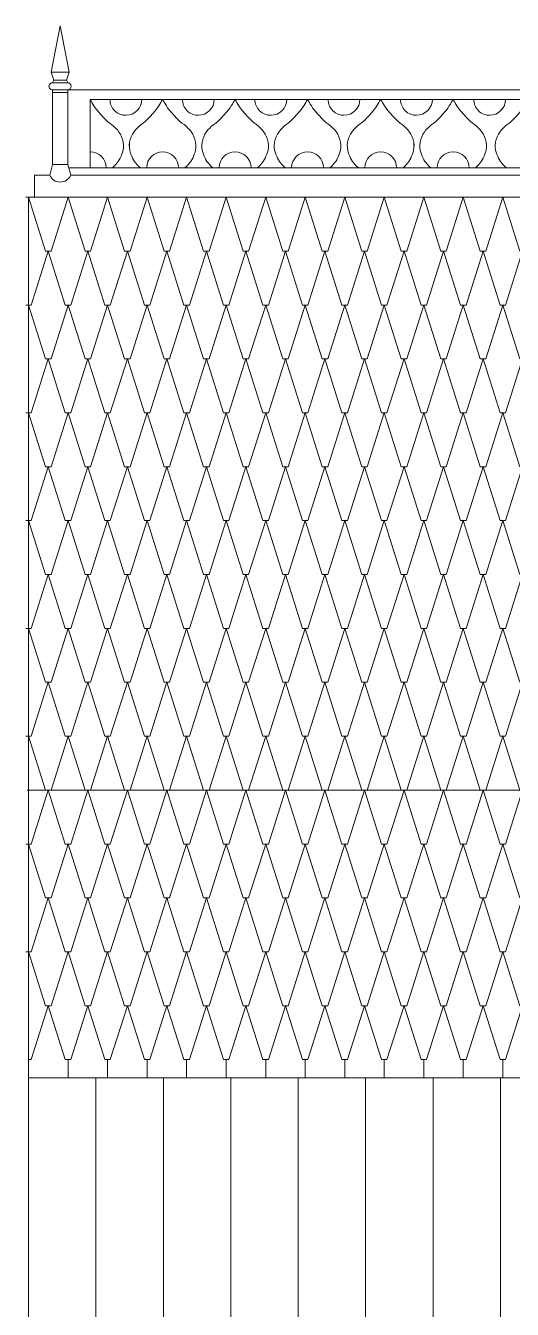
# Model space of a CAD drawing. Header units: millimetres. Extents: x 2399 to 111977, y 1313 to 59551.
# Drawn here: x 65051 to 66880, y 37069 to 41895 of the extents above; entities that cross this region are included whole.
import ezdxf

# ---------------------------------------------------------------- set-up
doc = ezdxf.new("R2010")
doc.units = ezdxf.units.MM
doc.linetypes.add('Штрихпунктирная', pattern=[670.277762, 352.777767, -176.388884, 0, -141.111112])
doc.layers.add('hatch1', color=7, linetype='Continuous', lineweight=20, true_color=0x6a6a6a)
doc.layers.add('main line', color=7, linetype='Continuous', lineweight=13)

msp = doc.modelspace()

# ---------------------------------------------------------------- linework, layer by layer
at = {"layer": 'hatch1', "color": 251, "linetype": 'Continuous', "lineweight": 20, "true_color": 0x6a6a6a}
for p, q in [((65062.1493, 41250.1817), (65126.0975, 41047.532)), ((65210.6369, 41250.1817), (65146.6888, 41047.532)), ((65210.6369, 41250.1817), (65274.5851, 41047.532)), ((65359.1245, 41250.1817), (65295.1764, 41047.532)), ((65359.1245, 41250.1817), (65423.0726, 41047.532)), ((65507.6121, 41250.1817), (65443.664, 41047.532)), ((65507.6121, 41250.1817), (65571.5602, 41047.532)), ((65656.0997, 41250.1817), (65592.1516, 41047.532)), ((65656.0997, 41250.1817), (65720.0478, 41047.532)), ((65804.5873, 41250.1817), (65740.6391, 41047.532)), ((65804.5873, 41250.1817), (65868.5354, 41047.532)), ((65953.0749, 41250.1817), (65889.1267, 41047.532)), ((65953.0749, 41250.1817), (66017.023, 41047.532)), ((66101.5624, 41250.1817), (66037.6143, 41047.532)), ((66101.5624, 41250.1817), (66165.5106, 41047.532)), ((66250.05, 41250.1817), (66186.1019, 41047.532)), ((66250.05, 41250.1817), (66313.9982, 41047.532)), ((66398.5376, 41250.1817), (66334.5895, 41047.532)), ((66398.5376, 41250.1817), (66462.4858, 41047.532)), ((66547.0252, 41250.1817), (66483.0771, 41047.532)), ((66547.0252, 41250.1817), (66610.9733, 41047.532)), ((66695.5128, 41250.1817), (66631.5647, 41047.532)), ((66695.5128, 41250.1817), (66759.4609, 41047.532)), ((66844.0004, 41250.1817), (66780.0523, 41047.532)), ((66844.0004, 41250.1817), (66907.9485, 41047.532)), ((65136.3931, 41047.532), (65072.445, 40844.8823)), ((65126.0975, 41047.532), (65146.6888, 41047.532)), ((65136.3931, 41047.532), (65200.3413, 40844.8823)), ((65284.8807, 41047.532), (65220.9326, 40844.8823)), ((65274.5851, 41047.532), (65295.1764, 41047.532)), ((65284.8807, 41047.532), (65348.8288, 40844.8823)), ((65433.3683, 41047.532), (65369.4202, 40844.8823)), ((65423.0726, 41047.532), (65443.664, 41047.532)), ((65433.3683, 41047.532), (65497.3164, 40844.8823)), ((65581.8559, 41047.532), (65517.9078, 40844.8823)), ((65571.5602, 41047.532), (65592.1516, 41047.532)), ((65581.8559, 41047.532), (65645.804, 40844.8823)), ((65730.3435, 41047.532), (65666.3953, 40844.8823)), ((65720.0478, 41047.532), (65740.6391, 41047.532)), ((65730.3435, 41047.532), (65794.2916, 40844.8823)), ((65878.8311, 41047.532), (65814.8829, 40844.8823)), ((65868.5354, 41047.532), (65889.1267, 41047.532)), ((65878.8311, 41047.532), (65942.7792, 40844.8823)), ((66027.3187, 41047.532), (65963.3705, 40844.8823)), ((66017.023, 41047.532), (66037.6143, 41047.532)), ((66027.3187, 41047.532), (66091.2668, 40844.8823)), ((66175.8062, 41047.532), (66111.8581, 40844.8823)), ((66165.5106, 41047.532), (66186.1019, 41047.532)), ((66175.8062, 41047.532), (66239.7544, 40844.8823)), ((66324.2938, 41047.532), (66260.3457, 40844.8823)), ((66313.9982, 41047.532), (66334.5895, 41047.532)), ((66324.2938, 41047.532), (66388.242, 40844.8823)), ((66472.7814, 41047.532), (66408.8333, 40844.8823)), ((66462.4858, 41047.532), (66483.0771, 41047.532)), ((66472.7814, 41047.532), (66536.7296, 40844.8823)), ((66621.269, 41047.532), (66557.3209, 40844.8823)), ((66610.9733, 41047.532), (66631.5647, 41047.532)), ((66621.269, 41047.532), (66685.2171, 40844.8823)), ((66769.7566, 41047.532), (66705.8085, 40844.8823)), ((66759.4609, 41047.532), (66780.0523, 41047.532)), ((66769.7566, 41047.532), (66833.7047, 40844.8823)), ((66918.2442, 41047.532), (66854.2961, 40844.8823)), ((65051.8537, 40844.8823), (65072.445, 40844.8823)), ((65062.1493, 40844.8823), (65126.0975, 40642.2326)), ((65210.6369, 40844.8823), (65146.6888, 40642.2326)), ((65200.3413, 40844.8823), (65220.9326, 40844.8823)), ((65210.6369, 40844.8823), (65274.5851, 40642.2326)), ((65359.1245, 40844.8823), (65295.1764, 40642.2326)), ((65348.8288, 40844.8823), (65369.4202, 40844.8823)), ((65359.1245, 40844.8823), (65423.0726, 40642.2326)), ((65507.6121, 40844.8823), (65443.664, 40642.2326)), ((65497.3164, 40844.8823), (65517.9078, 40844.8823)), ((65507.6121, 40844.8823), (65571.5602, 40642.2326)), ((65656.0997, 40844.8823), (65592.1516, 40642.2326)), ((65645.804, 40844.8823), (65666.3953, 40844.8823)), ((65656.0997, 40844.8823), (65720.0478, 40642.2326)), ((65804.5873, 40844.8823), (65740.6391, 40642.2326)), ((65794.2916, 40844.8823), (65814.8829, 40844.8823)), ((65804.5873, 40844.8823), (65868.5354, 40642.2326)), ((65953.0749, 40844.8823), (65889.1267, 40642.2326)), ((65942.7792, 40844.8823), (65963.3705, 40844.8823)), ((65953.0749, 40844.8823), (66017.023, 40642.2326)), ((66101.5624, 40844.8823), (66037.6143, 40642.2326)), ((66091.2668, 40844.8823), (66111.8581, 40844.8823)), ((66101.5624, 40844.8823), (66165.5106, 40642.2326)), ((66250.05, 40844.8823), (66186.1019, 40642.2326)), ((66239.7544, 40844.8823), (66260.3457, 40844.8823)), ((66250.05, 40844.8823), (66313.9982, 40642.2326)), ((66398.5376, 40844.8823), (66334.5895, 40642.2326)), ((66388.242, 40844.8823), (66408.8333, 40844.8823)), ((66398.5376, 40844.8823), (66462.4858, 40642.2326)), ((66547.0252, 40844.8823), (66483.0771, 40642.2326)), ((66536.7296, 40844.8823), (66557.3209, 40844.8823)), ((66547.0252, 40844.8823), (66610.9733, 40642.2326)), ((66695.5128, 40844.8823), (66631.5647, 40642.2326)), ((66685.2171, 40844.8823), (66705.8085, 40844.8823)), ((66695.5128, 40844.8823), (66759.4609, 40642.2326)), ((66844.0004, 40844.8823), (66780.0523, 40642.2326)), ((66833.7047, 40844.8823), (66854.2961, 40844.8823)), ((66844.0004, 40844.8823), (66907.9485, 40642.2326)), ((65136.3931, 40642.2326), (65072.445, 40439.5829)), ((65126.0975, 40642.2326), (65146.6888, 40642.2326)), ((65136.3931, 40642.2326), (65200.3413, 40439.5829)), ((65284.8807, 40642.2326), (65220.9326, 40439.5829)), ((65274.5851, 40642.2326), (65295.1764, 40642.2326)), ((65284.8807, 40642.2326), (65348.8288, 40439.5829)), ((65433.3683, 40642.2326), (65369.4202, 40439.5829)), ((65423.0726, 40642.2326), (65443.664, 40642.2326)), ((65433.3683, 40642.2326), (65497.3164, 40439.5829)), ((65581.8559, 40642.2326), (65517.9078, 40439.5829)), ((65571.5602, 40642.2326), (65592.1516, 40642.2326)), ((65581.8559, 40642.2326), (65645.804, 40439.5829)), ((65730.3435, 40642.2326), (65666.3953, 40439.5829)), ((65720.0478, 40642.2326), (65740.6391, 40642.2326)), ((65730.3435, 40642.2326), (65794.2916, 40439.5829)), ((65878.8311, 40642.2326), (65814.8829, 40439.5829)), ((65868.5354, 40642.2326), (65889.1267, 40642.2326)), ((65878.8311, 40642.2326), (65942.7792, 40439.5829)), ((66027.3187, 40642.2326), (65963.3705, 40439.5829)), ((66017.023, 40642.2326), (66037.6143, 40642.2326)), ((66027.3187, 40642.2326), (66091.2668, 40439.5829)), ((66175.8062, 40642.2326), (66111.8581, 40439.5829)), ((66165.5106, 40642.2326), (66186.1019, 40642.2326)), ((66175.8062, 40642.2326), (66239.7544, 40439.5829)), ((66324.2938, 40642.2326), (66260.3457, 40439.5829)), ((66313.9982, 40642.2326), (66334.5895, 40642.2326)), ((66324.2938, 40642.2326), (66388.242, 40439.5829)), ((66472.7814, 40642.2326), (66408.8333, 40439.5829)), ((66462.4858, 40642.2326), (66483.0771, 40642.2326)), ((66472.7814, 40642.2326), (66536.7296, 40439.5829)), ((66621.269, 40642.2326), (66557.3209, 40439.5829)), ((66610.9733, 40642.2326), (66631.5647, 40642.2326)), ((66621.269, 40642.2326), (66685.2171, 40439.5829)), ((66769.7566, 40642.2326), (66705.8085, 40439.5829)), ((66759.4609, 40642.2326), (66780.0523, 40642.2326)), ((66769.7566, 40642.2326), (66833.7047, 40439.5829)), ((66918.2442, 40642.2326), (66854.2961, 40439.5829)), ((65051.8537, 40439.5829), (65072.445, 40439.5829)), ((65062.1493, 40439.5829), (65126.0975, 40236.9332)), ((65210.6369, 40439.5829), (65146.6888, 40236.9332)), ((65200.3413, 40439.5829), (65220.9326, 40439.5829)), ((65210.6369, 40439.5829), (65274.5851, 40236.9332)), ((65359.1245, 40439.5829), (65295.1764, 40236.9332)), ((65348.8288, 40439.5829), (65369.4202, 40439.5829)), ((65359.1245, 40439.5829), (65423.0726, 40236.9332)), ((65507.6121, 40439.5829), (65443.664, 40236.9332)), ((65497.3164, 40439.5829), (65517.9078, 40439.5829)), ((65507.6121, 40439.5829), (65571.5602, 40236.9332)), ((65656.0997, 40439.5829), (65592.1516, 40236.9332)), ((65645.804, 40439.5829), (65666.3953, 40439.5829)), ((65656.0997, 40439.5829), (65720.0478, 40236.9332)), ((65804.5873, 40439.5829), (65740.6391, 40236.9332)), ((65794.2916, 40439.5829), (65814.8829, 40439.5829)), ((65804.5873, 40439.5829), (65868.5354, 40236.9332)), ((65953.0749, 40439.5829), (65889.1267, 40236.9332)), ((65942.7792, 40439.5829), (65963.3705, 40439.5829)), ((65953.0749, 40439.5829), (66017.023, 40236.9332)), ((66101.5624, 40439.5829), (66037.6143, 40236.9332)), ((66091.2668, 40439.5829), (66111.8581, 40439.5829)), ((66101.5624, 40439.5829), (66165.5106, 40236.9332)), ((66250.05, 40439.5829), (66186.1019, 40236.9332)), ((66239.7544, 40439.5829), (66260.3457, 40439.5829)), ((66250.05, 40439.5829), (66313.9982, 40236.9332)), ((66398.5376, 40439.5829), (66334.5895, 40236.9332)), ((66388.242, 40439.5829), (66408.8333, 40439.5829)), ((66398.5376, 40439.5829), (66462.4858, 40236.9332)), ((66547.0252, 40439.5829), (66483.0771, 40236.9332)), ((66536.7296, 40439.5829), (66557.3209, 40439.5829)), ((66547.0252, 40439.5829), (66610.9733, 40236.9332)), ((66695.5128, 40439.5829), (66631.5647, 40236.9332)), ((66685.2171, 40439.5829), (66705.8085, 40439.5829)), ((66695.5128, 40439.5829), (66759.4609, 40236.9332)), ((66844.0004, 40439.5829), (66780.0523, 40236.9332)), ((66833.7047, 40439.5829), (66854.2961, 40439.5829)), ((66844.0004, 40439.5829), (66907.9485, 40236.9332)), ((65136.3931, 40236.9332), (65072.445, 40034.2835)), ((65126.0975, 40236.9332), (65146.6888, 40236.9332)), ((65136.3931, 40236.9332), (65200.3413, 40034.2835)), ((65284.8807, 40236.9332), (65220.9326, 40034.2835)), ((65274.5851, 40236.9332), (65295.1764, 40236.9332)), ((65284.8807, 40236.9332), (65348.8288, 40034.2835)), ((65433.3683, 40236.9332), (65369.4202, 40034.2835)), ((65423.0726, 40236.9332), (65443.664, 40236.9332)), ((65433.3683, 40236.9332), (65497.3164, 40034.2835)), ((65581.8559, 40236.9332), (65517.9078, 40034.2835)), ((65571.5602, 40236.9332), (65592.1516, 40236.9332)), ((65581.8559, 40236.9332), (65645.804, 40034.2835)), ((65730.3435, 40236.9332), (65666.3953, 40034.2835)), ((65720.0478, 40236.9332), (65740.6391, 40236.9332)), ((65730.3435, 40236.9332), (65794.2916, 40034.2835)), ((65878.8311, 40236.9332), (65814.8829, 40034.2835)), ((65868.5354, 40236.9332), (65889.1267, 40236.9332)), ((65878.8311, 40236.9332), (65942.7792, 40034.2835)), ((66027.3187, 40236.9332), (65963.3705, 40034.2835)), ((66017.023, 40236.9332), (66037.6143, 40236.9332)), ((66027.3187, 40236.9332), (66091.2668, 40034.2835)), ((66175.8062, 40236.9332), (66111.8581, 40034.2835)), ((66165.5106, 40236.9332), (66186.1019, 40236.9332)), ((66175.8062, 40236.9332), (66239.7544, 40034.2835)), ((66324.2938, 40236.9332), (66260.3457, 40034.2835)), ((66313.9982, 40236.9332), (66334.5895, 40236.9332)), ((66324.2938, 40236.9332), (66388.242, 40034.2835)), ((66472.7814, 40236.9332), (66408.8333, 40034.2835)), ((66462.4858, 40236.9332), (66483.0771, 40236.9332)), ((66472.7814, 40236.9332), (66536.7296, 40034.2835)), ((66621.269, 40236.9332), (66557.3209, 40034.2835)), ((66610.9733, 40236.9332), (66631.5647, 40236.9332)), ((66621.269, 40236.9332), (66685.2171, 40034.2835)), ((66769.7566, 40236.9332), (66705.8085, 40034.2835)), ((66759.4609, 40236.9332), (66780.0523, 40236.9332)), ((66769.7566, 40236.9332), (66833.7047, 40034.2835)), ((66918.2442, 40236.9332), (66854.2961, 40034.2835)), ((65051.8537, 40034.2835), (65072.445, 40034.2835)), ((65062.1493, 40034.2835), (65126.0975, 39831.6338)), ((65210.6369, 40034.2835), (65146.6888, 39831.6338)), ((65200.3413, 40034.2835), (65220.9326, 40034.2835)), ((65210.6369, 40034.2835), (65274.5851, 39831.6338)), ((65359.1245, 40034.2835), (65295.1764, 39831.6338)), ((65348.8288, 40034.2835), (65369.4202, 40034.2835)), ((65359.1245, 40034.2835), (65423.0726, 39831.6338)), ((65507.6121, 40034.2835), (65443.664, 39831.6338)), ((65497.3164, 40034.2835), (65517.9078, 40034.2835)), ((65507.6121, 40034.2835), (65571.5602, 39831.6338)), ((65656.0997, 40034.2835), (65592.1516, 39831.6338)), ((65645.804, 40034.2835), (65666.3953, 40034.2835)), ((65656.0997, 40034.2835), (65720.0478, 39831.6338)), ((65804.5873, 40034.2835), (65740.6391, 39831.6338)), ((65794.2916, 40034.2835), (65814.8829, 40034.2835)), ((65804.5873, 40034.2835), (65868.5354, 39831.6338)), ((65953.0749, 40034.2835), (65889.1267, 39831.6338)), ((65942.7792, 40034.2835), (65963.3705, 40034.2835)), ((65953.0749, 40034.2835), (66017.023, 39831.6338)), ((66101.5624, 40034.2835), (66037.6143, 39831.6338)), ((66091.2668, 40034.2835), (66111.8581, 40034.2835)), ((66101.5624, 40034.2835), (66165.5106, 39831.6338)), ((66250.05, 40034.2835), (66186.1019, 39831.6338)), ((66239.7544, 40034.2835), (66260.3457, 40034.2835)), ((66250.05, 40034.2835), (66313.9982, 39831.6338)), ((66398.5376, 40034.2835), (66334.5895, 39831.6338)), ((66388.242, 40034.2835), (66408.8333, 40034.2835)), ((66398.5376, 40034.2835), (66462.4858, 39831.6338)), ((66547.0252, 40034.2835), (66483.0771, 39831.6338)), ((66536.7296, 40034.2835), (66557.3209, 40034.2835)), ((66547.0252, 40034.2835), (66610.9733, 39831.6338)), ((66695.5128, 40034.2835), (66631.5647, 39831.6338)), ((66685.2171, 40034.2835), (66705.8085, 40034.2835)), ((66695.5128, 40034.2835), (66759.4609, 39831.6338)), ((66844.0004, 40034.2835), (66780.0523, 39831.6338)), ((66833.7047, 40034.2835), (66854.2961, 40034.2835)), ((66844.0004, 40034.2835), (66907.9485, 39831.6338)), ((65136.3931, 39831.6338), (65072.445, 39628.9841)), ((65126.0975, 39831.6338), (65146.6888, 39831.6338)), ((65136.3931, 39831.6338), (65200.3413, 39628.9841)), ((65284.8807, 39831.6338), (65220.9326, 39628.9841)), ((65274.5851, 39831.6338), (65295.1764, 39831.6338)), ((65284.8807, 39831.6338), (65348.8288, 39628.9841)), ((65433.3683, 39831.6338), (65369.4202, 39628.9841)), ((65423.0726, 39831.6338), (65443.664, 39831.6338)), ((65433.3683, 39831.6338), (65497.3164, 39628.9841)), ((65581.8559, 39831.6338), (65517.9078, 39628.9841)), ((65571.5602, 39831.6338), (65592.1516, 39831.6338)), ((65581.8559, 39831.6338), (65645.804, 39628.9841)), ((65730.3435, 39831.6338), (65666.3953, 39628.9841)), ((65720.0478, 39831.6338), (65740.6391, 39831.6338)), ((65730.3435, 39831.6338), (65794.2916, 39628.9841)), ((65878.8311, 39831.6338), (65814.8829, 39628.9841)), ((65868.5354, 39831.6338), (65889.1267, 39831.6338)), ((65878.8311, 39831.6338), (65942.7792, 39628.9841)), ((66027.3187, 39831.6338), (65963.3705, 39628.9841)), ((66017.023, 39831.6338), (66037.6143, 39831.6338)), ((66027.3187, 39831.6338), (66091.2668, 39628.9841)), ((66175.8062, 39831.6338), (66111.8581, 39628.9841)), ((66165.5106, 39831.6338), (66186.1019, 39831.6338)), ((66175.8062, 39831.6338), (66239.7544, 39628.9841)), ((66324.2938, 39831.6338), (66260.3457, 39628.9841)), ((66313.9982, 39831.6338), (66334.5895, 39831.6338)), ((66324.2938, 39831.6338), (66388.242, 39628.9841)), ((66472.7814, 39831.6338), (66408.8333, 39628.9841)), ((66462.4858, 39831.6338), (66483.0771, 39831.6338)), ((66472.7814, 39831.6338), (66536.7296, 39628.9841)), ((66621.269, 39831.6338), (66557.3209, 39628.9841)), ((66610.9733, 39831.6338), (66631.5647, 39831.6338)), ((66621.269, 39831.6338), (66685.2171, 39628.9841)), ((66769.7566, 39831.6338), (66705.8085, 39628.9841)), ((66759.4609, 39831.6338), (66780.0523, 39831.6338)), ((66769.7566, 39831.6338), (66833.7047, 39628.9841)), ((66918.2442, 39831.6338), (66854.2961, 39628.9841)), ((65051.8537, 39628.9841), (65072.445, 39628.9841)), ((65062.1493, 39628.9841), (65126.0975, 39426.3344)), ((65210.6369, 39628.9841), (65146.6888, 39426.3344)), ((65200.3413, 39628.9841), (65220.9326, 39628.9841)), ((65210.6369, 39628.9841), (65274.5851, 39426.3344)), ((65359.1245, 39628.9841), (65295.1764, 39426.3344)), ((65348.8288, 39628.9841), (65369.4202, 39628.9841)), ((65359.1245, 39628.9841), (65423.0726, 39426.3344)), ((65507.6121, 39628.9841), (65443.664, 39426.3344)), ((65497.3164, 39628.9841), (65517.9078, 39628.9841)), ((65507.6121, 39628.9841), (65571.5602, 39426.3344)), ((65656.0997, 39628.9841), (65592.1516, 39426.3344)), ((65645.804, 39628.9841), (65666.3953, 39628.9841)), ((65656.0997, 39628.9841), (65720.0478, 39426.3344)), ((65804.5873, 39628.9841), (65740.6391, 39426.3344)), ((65794.2916, 39628.9841), (65814.8829, 39628.9841)), ((65804.5873, 39628.9841), (65868.5354, 39426.3344)), ((65953.0749, 39628.9841), (65889.1267, 39426.3344)), ((65942.7792, 39628.9841), (65963.3705, 39628.9841)), ((65953.0749, 39628.9841), (66017.023, 39426.3344)), ((66101.5624, 39628.9841), (66037.6143, 39426.3344)), ((66091.2668, 39628.9841), (66111.8581, 39628.9841)), ((66101.5624, 39628.9841), (66165.5106, 39426.3344)), ((66250.05, 39628.9841), (66186.1019, 39426.3344)), ((66239.7544, 39628.9841), (66260.3457, 39628.9841)), ((66250.05, 39628.9841), (66313.9982, 39426.3344)), ((66398.5376, 39628.9841), (66334.5895, 39426.3344)), ((66388.242, 39628.9841), (66408.8333, 39628.9841)), ((66398.5376, 39628.9841), (66462.4858, 39426.3344)), ((66547.0252, 39628.9841), (66483.0771, 39426.3344)), ((66536.7296, 39628.9841), (66557.3209, 39628.9841)), ((66547.0252, 39628.9841), (66610.9733, 39426.3344)), ((66695.5128, 39628.9841), (66631.5647, 39426.3344)), ((66685.2171, 39628.9841), (66705.8085, 39628.9841)), ((66695.5128, 39628.9841), (66759.4609, 39426.3344)), ((66844.0004, 39628.9841), (66780.0523, 39426.3344)), ((66833.7047, 39628.9841), (66854.2961, 39628.9841)), ((66844.0004, 39628.9841), (66907.9485, 39426.3344)), ((65136.3931, 39426.3344), (65072.445, 39223.6847)), ((65126.0975, 39426.3344), (65146.6888, 39426.3344)), ((65136.3931, 39426.3344), (65200.3413, 39223.6847)), ((65284.8807, 39426.3344), (65220.9326, 39223.6847)), ((65274.5851, 39426.3344), (65295.1764, 39426.3344)), ((65284.8807, 39426.3344), (65348.8288, 39223.6847)), ((65433.3683, 39426.3344), (65369.4202, 39223.6847)), ((65423.0726, 39426.3344), (65443.664, 39426.3344)), ((65433.3683, 39426.3344), (65497.3164, 39223.6847)), ((65581.8559, 39426.3344), (65517.9078, 39223.6847)), ((65571.5602, 39426.3344), (65592.1516, 39426.3344)), ((65581.8559, 39426.3344), (65645.804, 39223.6847)), ((65730.3435, 39426.3344), (65666.3953, 39223.6847)), ((65720.0478, 39426.3344), (65740.6391, 39426.3344)), ((65730.3435, 39426.3344), (65794.2916, 39223.6847)), ((65878.8311, 39426.3344), (65814.8829, 39223.6847)), ((65868.5354, 39426.3344), (65889.1267, 39426.3344)), ((65878.8311, 39426.3344), (65942.7792, 39223.6847)), ((66027.3187, 39426.3344), (65963.3705, 39223.6847)), ((66017.023, 39426.3344), (66037.6143, 39426.3344)), ((66027.3187, 39426.3344), (66091.2668, 39223.6847)), ((66175.8062, 39426.3344), (66111.8581, 39223.6847)), ((66165.5106, 39426.3344), (66186.1019, 39426.3344)), ((66175.8062, 39426.3344), (66239.7544, 39223.6847)), ((66324.2938, 39426.3344), (66260.3457, 39223.6847)), ((66313.9982, 39426.3344), (66334.5895, 39426.3344)), ((66324.2938, 39426.3344), (66388.242, 39223.6847)), ((66472.7814, 39426.3344), (66408.8333, 39223.6847)), ((66462.4858, 39426.3344), (66483.0771, 39426.3344)), ((66472.7814, 39426.3344), (66536.7296, 39223.6847)), ((66621.269, 39426.3344), (66557.3209, 39223.6847)), ((66610.9733, 39426.3344), (66631.5647, 39426.3344)), ((66621.269, 39426.3344), (66685.2171, 39223.6847)), ((66769.7566, 39426.3344), (66705.8085, 39223.6847)), ((66759.4609, 39426.3344), (66780.0523, 39426.3344)), ((66769.7566, 39426.3344), (66833.7047, 39223.6847)), ((66918.2442, 39426.3344), (66854.2961, 39223.6847)), ((65051.8537, 39223.6847), (65072.445, 39223.6847)), ((65062.1493, 39223.6847), (65126.0975, 39021.035)), ((65210.6369, 39223.6847), (65146.6888, 39021.035)), ((65200.3413, 39223.6847), (65220.9326, 39223.6847)), ((65210.6369, 39223.6847), (65274.5851, 39021.035)), ((65359.1245, 39223.6847), (65295.1764, 39021.035)), ((65348.8288, 39223.6847), (65369.4202, 39223.6847)), ((65359.1245, 39223.6847), (65423.0726, 39021.035)), ((65507.6121, 39223.6847), (65443.664, 39021.035)), ((65497.3164, 39223.6847), (65517.9078, 39223.6847)), ((65507.6121, 39223.6847), (65571.5602, 39021.035)), ((65656.0997, 39223.6847), (65592.1516, 39021.035)), ((65645.804, 39223.6847), (65666.3953, 39223.6847)), ((65656.0997, 39223.6847), (65720.0478, 39021.035)), ((65804.5873, 39223.6847), (65740.6391, 39021.035)), ((65794.2916, 39223.6847), (65814.8829, 39223.6847)), ((65804.5873, 39223.6847), (65868.5354, 39021.035)), ((65953.0749, 39223.6847), (65889.1267, 39021.035)), ((65942.7792, 39223.6847), (65963.3705, 39223.6847)), ((65953.0749, 39223.6847), (66017.023, 39021.035)), ((66101.5624, 39223.6847), (66037.6143, 39021.035)), ((66091.2668, 39223.6847), (66111.8581, 39223.6847)), ((66101.5624, 39223.6847), (66165.5106, 39021.035)), ((66250.05, 39223.6847), (66186.1019, 39021.035)), ((66239.7544, 39223.6847), (66260.3457, 39223.6847)), ((66250.05, 39223.6847), (66313.9982, 39021.035)), ((66398.5376, 39223.6847), (66334.5895, 39021.035)), ((66388.242, 39223.6847), (66408.8333, 39223.6847)), ((66398.5376, 39223.6847), (66462.4858, 39021.035)), ((66547.0252, 39223.6847), (66483.0771, 39021.035)), ((66536.7296, 39223.6847), (66557.3209, 39223.6847)), ((66547.0252, 39223.6847), (66610.9733, 39021.035)), ((66695.5128, 39223.6847), (66631.5647, 39021.035)), ((66685.2171, 39223.6847), (66705.8085, 39223.6847)), ((66695.5128, 39223.6847), (66759.4609, 39021.035)), ((66844.0004, 39223.6847), (66780.0523, 39021.035)), ((66833.7047, 39223.6847), (66854.2961, 39223.6847)), ((66844.0004, 39223.6847), (66907.9485, 39021.035)), ((65136.3931, 39021.035), (65072.445, 38818.3853)), ((65126.0975, 39021.035), (65146.6888, 39021.035)), ((65136.3931, 39021.035), (65200.3413, 38818.3853)), ((65284.8807, 39021.035), (65220.9326, 38818.3853)), ((65274.5851, 39021.035), (65295.1764, 39021.035)), ((65284.8807, 39021.035), (65348.8288, 38818.3853)), ((65433.3683, 39021.035), (65369.4202, 38818.3853)), ((65423.0726, 39021.035), (65443.664, 39021.035)), ((65433.3683, 39021.035), (65497.3164, 38818.3853)), ((65581.8559, 39021.035), (65517.9078, 38818.3853)), ((65571.5602, 39021.035), (65592.1516, 39021.035)), ((65581.8559, 39021.035), (65645.804, 38818.3853)), ((65730.3435, 39021.035), (65666.3953, 38818.3853)), ((65720.0478, 39021.035), (65740.6391, 39021.035)), ((65730.3435, 39021.035), (65794.2916, 38818.3853)), ((65878.8311, 39021.035), (65814.8829, 38818.3853)), ((65868.5354, 39021.035), (65889.1267, 39021.035)), ((65878.8311, 39021.035), (65942.7792, 38818.3853)), ((66027.3187, 39021.035), (65963.3705, 38818.3853)), ((66017.023, 39021.035), (66037.6143, 39021.035)), ((66027.3187, 39021.035), (66091.2668, 38818.3853)), ((66175.8062, 39021.035), (66111.8581, 38818.3853)), ((66165.5106, 39021.035), (66186.1019, 39021.035)), ((66175.8062, 39021.035), (66239.7544, 38818.3853)), ((66324.2938, 39021.035), (66260.3457, 38818.3853)), ((66313.9982, 39021.035), (66334.5895, 39021.035)), ((66324.2938, 39021.035), (66388.242, 38818.3853)), ((66472.7814, 39021.035), (66408.8333, 38818.3853)), ((66462.4858, 39021.035), (66483.0771, 39021.035)), ((66472.7814, 39021.035), (66536.7296, 38818.3853)), ((66621.269, 39021.035), (66557.3209, 38818.3853)), ((66610.9733, 39021.035), (66631.5647, 39021.035)), ((66621.269, 39021.035), (66685.2171, 38818.3853)), ((66769.7566, 39021.035), (66705.8085, 38818.3853)), ((66759.4609, 39021.035), (66780.0523, 39021.035)), ((66769.7566, 39021.035), (66833.7047, 38818.3853)), ((66918.2442, 39021.035), (66854.2961, 38818.3853)), ((65051.8537, 38818.3853), (65072.445, 38818.3853)), ((65062.1493, 38818.3853), (65126.0975, 38615.7357)), ((65210.6369, 38818.3853), (65146.6888, 38615.7357)), ((65200.3413, 38818.3853), (65220.9326, 38818.3853)), ((65210.6369, 38818.3853), (65274.5851, 38615.7357)), ((65359.1245, 38818.3853), (65295.1764, 38615.7357)), ((65348.8288, 38818.3853), (65369.4202, 38818.3853)), ((65359.1245, 38818.3853), (65423.0726, 38615.7357)), ((65507.6121, 38818.3853), (65443.664, 38615.7357)), ((65497.3164, 38818.3853), (65517.9078, 38818.3853)), ((65507.6121, 38818.3853), (65571.5602, 38615.7357)), ((65656.0997, 38818.3853), (65592.1516, 38615.7357)), ((65645.804, 38818.3853), (65666.3953, 38818.3853)), ((65656.0997, 38818.3853), (65720.0478, 38615.7357)), ((65804.5873, 38818.3853), (65740.6391, 38615.7357)), ((65794.2916, 38818.3853), (65814.8829, 38818.3853)), ((65804.5873, 38818.3853), (65868.5354, 38615.7357)), ((65953.0749, 38818.3853), (65889.1267, 38615.7357)), ((65942.7792, 38818.3853), (65963.3705, 38818.3853)), ((65953.0749, 38818.3853), (66017.023, 38615.7357)), ((66101.5624, 38818.3853), (66037.6143, 38615.7357)), ((66091.2668, 38818.3853), (66111.8581, 38818.3853)), ((66101.5624, 38818.3853), (66165.5106, 38615.7357)), ((66250.05, 38818.3853), (66186.1019, 38615.7357)), ((66239.7544, 38818.3853), (66260.3457, 38818.3853)), ((66250.05, 38818.3853), (66313.9982, 38615.7357)), ((66398.5376, 38818.3853), (66334.5895, 38615.7357)), ((66388.242, 38818.3853), (66408.8333, 38818.3853)), ((66398.5376, 38818.3853), (66462.4858, 38615.7357)), ((66547.0252, 38818.3853), (66483.0771, 38615.7357)), ((66536.7296, 38818.3853), (66557.3209, 38818.3853)), ((66547.0252, 38818.3853), (66610.9733, 38615.7357)), ((66695.5128, 38818.3853), (66631.5647, 38615.7357)), ((66685.2171, 38818.3853), (66705.8085, 38818.3853)), ((66695.5128, 38818.3853), (66759.4609, 38615.7357)), ((66844.0004, 38818.3853), (66780.0523, 38615.7357)), ((66833.7047, 38818.3853), (66854.2961, 38818.3853)), ((66844.0004, 38818.3853), (66907.9485, 38615.7357)), ((65136.3931, 38615.7357), (65072.445, 38413.086)), ((65126.0975, 38615.7357), (65146.6888, 38615.7357)), ((65136.3931, 38615.7357), (65200.3413, 38413.086)), ((65284.8807, 38615.7357), (65220.9326, 38413.086)), ((65274.5851, 38615.7357), (65295.1764, 38615.7357)), ((65284.8807, 38615.7357), (65348.8288, 38413.086)), ((65433.3683, 38615.7357), (65369.4202, 38413.086)), ((65423.0726, 38615.7357), (65443.664, 38615.7357)), ((65433.3683, 38615.7357), (65497.3164, 38413.086)), ((65581.8559, 38615.7357), (65517.9078, 38413.086)), ((65571.5602, 38615.7357), (65592.1516, 38615.7357)), ((65581.8559, 38615.7357), (65645.804, 38413.086)), ((65730.3435, 38615.7357), (65666.3953, 38413.086)), ((65720.0478, 38615.7357), (65740.6391, 38615.7357)), ((65730.3435, 38615.7357), (65794.2916, 38413.086)), ((65878.8311, 38615.7357), (65814.8829, 38413.086)), ((65868.5354, 38615.7357), (65889.1267, 38615.7357)), ((65878.8311, 38615.7357), (65942.7792, 38413.086)), ((66027.3187, 38615.7357), (65963.3705, 38413.086)), ((66017.023, 38615.7357), (66037.6143, 38615.7357)), ((66027.3187, 38615.7357), (66091.2668, 38413.086)), ((66175.8062, 38615.7357), (66111.8581, 38413.086)), ((66165.5106, 38615.7357), (66186.1019, 38615.7357)), ((66175.8062, 38615.7357), (66239.7544, 38413.086)), ((66324.2938, 38615.7357), (66260.3457, 38413.086)), ((66313.9982, 38615.7357), (66334.5895, 38615.7357)), ((66324.2938, 38615.7357), (66388.242, 38413.086)), ((66472.7814, 38615.7357), (66408.8333, 38413.086)), ((66462.4858, 38615.7357), (66483.0771, 38615.7357)), ((66472.7814, 38615.7357), (66536.7296, 38413.086)), ((66621.269, 38615.7357), (66557.3209, 38413.086)), ((66610.9733, 38615.7357), (66631.5647, 38615.7357)), ((66621.269, 38615.7357), (66685.2171, 38413.086)), ((66769.7566, 38615.7357), (66705.8085, 38413.086)), ((66759.4609, 38615.7357), (66780.0523, 38615.7357)), ((66769.7566, 38615.7357), (66833.7047, 38413.086)), ((66918.2442, 38615.7357), (66854.2961, 38413.086)), ((65051.8537, 38413.086), (65072.445, 38413.086)), ((65062.1493, 38413.086), (65126.0975, 38210.4363)), ((65210.6369, 38413.086), (65146.6888, 38210.4363)), ((65200.3413, 38413.086), (65220.9326, 38413.086)), ((65210.6369, 38413.086), (65274.5851, 38210.4363)), ((65359.1245, 38413.086), (65295.1764, 38210.4363)), ((65348.8288, 38413.086), (65369.4202, 38413.086)), ((65359.1245, 38413.086), (65423.0726, 38210.4363)), ((65507.6121, 38413.086), (65443.664, 38210.4363)), ((65497.3164, 38413.086), (65517.9078, 38413.086)), ((65507.6121, 38413.086), (65571.5602, 38210.4363)), ((65656.0997, 38413.086), (65592.1516, 38210.4363)), ((65645.804, 38413.086), (65666.3953, 38413.086)), ((65656.0997, 38413.086), (65720.0478, 38210.4363)), ((65804.5873, 38413.086), (65740.6391, 38210.4363)), ((65794.2916, 38413.086), (65814.8829, 38413.086)), ((65804.5873, 38413.086), (65868.5354, 38210.4363)), ((65953.0749, 38413.086), (65889.1267, 38210.4363)), ((65942.7792, 38413.086), (65963.3705, 38413.086)), ((65953.0749, 38413.086), (66017.023, 38210.4363)), ((66101.5624, 38413.086), (66037.6143, 38210.4363)), ((66091.2668, 38413.086), (66111.8581, 38413.086)), ((66101.5624, 38413.086), (66165.5106, 38210.4363)), ((66250.05, 38413.086), (66186.1019, 38210.4363)), ((66239.7544, 38413.086), (66260.3457, 38413.086)), ((66250.05, 38413.086), (66313.9982, 38210.4363)), ((66398.5376, 38413.086), (66334.5895, 38210.4363)), ((66388.242, 38413.086), (66408.8333, 38413.086)), ((66398.5376, 38413.086), (66462.4858, 38210.4363)), ((66547.0252, 38413.086), (66483.0771, 38210.4363)), ((66536.7296, 38413.086), (66557.3209, 38413.086)), ((66547.0252, 38413.086), (66610.9733, 38210.4363)), ((66695.5128, 38413.086), (66631.5647, 38210.4363)), ((66685.2171, 38413.086), (66705.8085, 38413.086)), ((66695.5128, 38413.086), (66759.4609, 38210.4363)), ((66844.0004, 38413.086), (66780.0523, 38210.4363)), ((66833.7047, 38413.086), (66854.2961, 38413.086)), ((66844.0004, 38413.086), (66907.9485, 38210.4363)), ((65136.3931, 38210.4363), (65072.445, 38007.7866)), ((65126.0975, 38210.4363), (65146.6888, 38210.4363)), ((65136.3931, 38210.4363), (65136.006, 38209.2094)), ((65136.3931, 38210.4363), (65136.7803, 38209.2094)), ((65136.3931, 38210.4363), (65200.3413, 38007.7866)), ((65284.8807, 38210.4363), (65220.9326, 38007.7866)), ((65274.5851, 38210.4363), (65295.1764, 38210.4363)), ((65284.8807, 38210.4363), (65284.4936, 38209.2094)), ((65284.8807, 38210.4363), (65285.2679, 38209.2094)), ((65284.8807, 38210.4363), (65348.8288, 38007.7866)), ((65433.3683, 38210.4363), (65369.4202, 38007.7866)), ((65423.0726, 38210.4363), (65443.664, 38210.4363)), ((65433.3683, 38210.4363), (65432.9812, 38209.2094)), ((65433.3683, 38210.4363), (65433.7554, 38209.2094)), ((65433.3683, 38210.4363), (65497.3164, 38007.7866)), ((65581.8559, 38210.4363), (65517.9078, 38007.7866)), ((65571.5602, 38210.4363), (65592.1516, 38210.4363)), ((65581.8559, 38210.4363), (65581.4688, 38209.2094)), ((65581.8559, 38210.4363), (65582.243, 38209.2094)), ((65581.8559, 38210.4363), (65645.804, 38007.7866)), ((65730.3435, 38210.4363), (65666.3953, 38007.7866)), ((65720.0478, 38210.4363), (65740.6391, 38210.4363)), ((65730.3435, 38210.4363), (65729.9563, 38209.2094)), ((65730.3435, 38210.4363), (65730.7306, 38209.2094)), ((65730.3435, 38210.4363), (65794.2916, 38007.7866)), ((65878.8311, 38210.4363), (65814.8829, 38007.7866)), ((65868.5354, 38210.4363), (65889.1267, 38210.4363)), ((65878.8311, 38210.4363), (65878.4439, 38209.2094)), ((65878.8311, 38210.4363), (65879.2182, 38209.2094)), ((65878.8311, 38210.4363), (65942.7792, 38007.7866)), ((66027.3187, 38210.4363), (65963.3705, 38007.7866)), ((66017.023, 38210.4363), (66037.6143, 38210.4363)), ((66027.3187, 38210.4363), (66026.9315, 38209.2094)), ((66027.3187, 38210.4363), (66027.7058, 38209.2094)), ((66027.3187, 38210.4363), (66091.2668, 38007.7866)), ((66175.8062, 38210.4363), (66111.8581, 38007.7866)), ((66165.5106, 38210.4363), (66186.1019, 38210.4363)), ((66175.8062, 38210.4363), (66175.4191, 38209.2094)), ((66175.8062, 38210.4363), (66176.1934, 38209.2094)), ((66175.8062, 38210.4363), (66239.7544, 38007.7866)), ((66324.2938, 38210.4363), (66260.3457, 38007.7866)), ((66313.9982, 38210.4363), (66334.5895, 38210.4363)), ((66324.2938, 38210.4363), (66323.9067, 38209.2094)), ((66324.2938, 38210.4363), (66324.681, 38209.2094)), ((66324.2938, 38210.4363), (66388.242, 38007.7866)), ((66472.7814, 38210.4363), (66408.8333, 38007.7866)), ((66462.4858, 38210.4363), (66483.0771, 38210.4363)), ((66472.7814, 38210.4363), (66472.3943, 38209.2094)), ((66472.7814, 38210.4363), (66473.1686, 38209.2094)), ((66472.7814, 38210.4363), (66536.7296, 38007.7866)), ((66621.269, 38210.4363), (66557.3209, 38007.7866)), ((66610.9733, 38210.4363), (66631.5647, 38210.4363)), ((66621.269, 38210.4363), (66620.8819, 38209.2094)), ((66621.269, 38210.4363), (66621.6561, 38209.2094)), ((66621.269, 38210.4363), (66685.2171, 38007.7866)), ((66769.7566, 38210.4363), (66705.8085, 38007.7866)), ((66759.4609, 38210.4363), (66780.0523, 38210.4363)), ((66769.7566, 38210.4363), (66769.3695, 38209.2094)), ((66769.7566, 38210.4363), (66770.1437, 38209.2094)), ((66769.7566, 38210.4363), (66833.7047, 38007.7866)), ((66918.2442, 38210.4363), (66854.2961, 38007.7866)), ((65200.3413, 38007.7866), (65220.9326, 38007.7866)), ((65210.6369, 38007.7866), (65210.6369, 37939.7969)), ((65348.8288, 38007.7866), (65369.4202, 38007.7866)), ((65359.1245, 38007.7866), (65359.1245, 37939.7969)), ((65497.3164, 38007.7866), (65517.9078, 38007.7866)), ((65507.6121, 38007.7866), (65507.6121, 37939.7969)), ((65645.804, 38007.7866), (65666.3953, 38007.7866)), ((65656.0997, 38007.7866), (65656.0997, 37939.7969)), ((65794.2916, 38007.7866), (65814.8829, 38007.7866)), ((65804.5873, 38007.7866), (65804.5873, 37939.7969)), ((65942.7792, 38007.7866), (65963.3705, 38007.7866)), ((65953.0749, 38007.7866), (65953.0749, 37939.7969)), ((66091.2668, 38007.7866), (66111.8581, 38007.7866)), ((66101.5624, 38007.7866), (66101.5624, 37939.7969)), ((66239.7544, 38007.7866), (66260.3457, 38007.7866)), ((66250.05, 38007.7866), (66250.05, 37939.7969)), ((66388.242, 38007.7866), (66408.8333, 38007.7866)), ((66398.5376, 38007.7866), (66398.5376, 37939.7969)), ((66536.7296, 38007.7866), (66557.3209, 38007.7866)), ((66547.0252, 38007.7866), (66547.0252, 37939.7969)), ((66685.2171, 38007.7866), (66705.8085, 38007.7866)), ((66695.5128, 38007.7866), (66695.5128, 37939.7969)), ((66833.7047, 38007.7866), (66854.2961, 38007.7866)), ((66844.0004, 38007.7866), (66844.0004, 37939.7969))]:
    msp.add_line(p, q, dxfattribs=at)
at = {"layer": 'hatch1', "color": 251, "linetype": 'Штрихпунктирная', "lineweight": 20, "true_color": 0x6a6a6a}
msp.add_line((65072.445, 38007.7866), (65062.1493, 38007.7866), dxfattribs=at)
at = {"layer": 'main line', "color": 7, "linetype": 'Continuous', "lineweight": 13}
for p, q in [((65147.4428, 41720.2693), (65181.3497, 41895.4447)), ((65215.2566, 41720.2693), (65181.3497, 41895.4447)), ((65147.4428, 41720.2693), (65215.2566, 41720.2693)), ((65157.8228, 41691.1263), (65147.4428, 41720.2693)), ((65204.8766, 41691.1263), (65215.2566, 41720.2693)), ((65152.2997, 41681.0758), (65157.8228, 41691.1263)), ((65152.2997, 41681.0758), (65212.1478, 41681.0758)), ((65157.8228, 41691.1263), (65181.3497, 41691.1263)), ((65204.8766, 41691.1263), (65181.3497, 41691.1263)), ((65210.3997, 41681.0758), (65204.8766, 41691.1263)), ((65152.6715, 41372.9664), (65152.6715, 41654.2396)), ((67389.3625, 41654.2396), (65152.6715, 41654.2396)), ((65152.6715, 41643.9798), (65210.0279, 41643.9798)), ((65210.0279, 41372.9664), (65210.0279, 41654.2396)), ((65210.0279, 41648.4313), (65210.0279, 41596.4194)), ((65293.6378, 41618.4202), (65903.2088, 41618.4202)), ((65293.8161, 41618.4202), (65293.8161, 41361.3407)), ((67389.3625, 41618.4202), (65903.2088, 41618.4202)), ((66354.7551, 41618.4202), (65903.2088, 41618.4202)), ((65440.8817, 41450.761), (65440.8817, 41435.502)), ((65713.1256, 41450.761), (65713.1256, 41435.502)), ((65963.1256, 41435.502), (65963.1256, 41450.761)), ((66235.3696, 41435.502), (66235.3696, 41450.761)), ((66510.1026, 41435.502), (66510.1026, 41450.761)), ((66782.3465, 41435.502), (66782.3465, 41450.761)), ((65152.6715, 41372.9664), (65142.0106, 41333.9206)), ((65152.6715, 41372.9664), (65210.0279, 41372.9664)), ((65210.0279, 41372.9664), (65220.6888, 41333.9206)), ((65123.7573, 41333.9206), (65084.2585, 41333.9206)), ((65084.2585, 41250.1817), (65084.2585, 41333.1729)), ((65123.7573, 41333.9206), (65142.0106, 41333.9206)), ((65131.3497, 41333.9206), (65142.0106, 41333.9206)), ((65215.3583, 41361.3407), (65754.693, 41361.3407)), ((65220.5599, 41333.9206), (67389.3625, 41333.9206)), ((65754.693, 41361.3244), (67389.3625, 41361.3244)), ((67389.3625, 41250.1817), (65051.4923, 41250.1817)), ((65062.1493, 36664.5994), (65062.1493, 41250.1817)), ((67389.3625, 41250.1817), (65793.4105, 41250.1817)), ((70201.6885, 39021.035), (65057.5312, 39021.035)), ((65062.1493, 37939.7969), (70201.6885, 37939.7969)), ((65315.4419, 37939.7969), (65315.4419, 36666.3339)), ((65568.7345, 37939.7969), (65568.7345, 36666.3339)), ((65822.0271, 37939.7969), (65822.0271, 36666.3339)), ((66075.3197, 37939.7969), (66075.3197, 36666.3339)), ((66328.6123, 37939.7969), (66328.6123, 36666.3339)), ((66581.9049, 37939.7969), (66581.9049, 36666.3339)), ((66835.1975, 37939.7969), (66835.1975, 36666.3339))]:
    msp.add_line(p, q, dxfattribs=at)
for centre, radius, start, end in [((65152.4362, 41667.6577), 13.4202, 88.9953633, 271.0046367), ((65209.1155, 41667.6577), 13.4491, 273.8897678, 86.1102322), ((65427.8639, 41618.4202), 59.9168, 180, 270.7373388), ((65427.8639, 41618.4202), 59.9168, 270, 0), ((65700.1078, 41618.4202), 59.9168, 180, 270.7373388), ((65700.1078, 41618.4202), 59.9168, 270, 0), ((65972.3517, 41618.4202), 59.9168, 180, 270.7373388), ((65972.3517, 41618.4202), 59.9168, 270, 0), ((66247.4668, 41618.4202), 59.9168, 180, 270.7373388), ((66247.4668, 41618.4202), 59.9168, 270, 0), ((66519.3287, 41618.4202), 59.9168, 180, 270.7373388), ((66519.3287, 41618.4202), 59.9168, 270, 0), ((66794.6098, 41618.4202), 59.9168, 180, 270.7373388), ((66794.6098, 41618.4202), 59.9168, 270, 0), ((65293.6378, 41361.3244), 59.814, 0, 89.8291433), ((65565.8817, 41361.3244), 59.814, 0, 180), ((65838.1256, 41361.3244), 59.814, 0, 180), ((66110.3696, 41361.3244), 59.814, 0, 180), ((66385.1026, 41361.3244), 59.814, 0, 180), ((66657.3465, 41361.3244), 59.814, 0, 180), ((65179.9728, 41347.87), 40.444, 200.1760947, 271.9509314), ((65182.7266, 41347.87), 40.444, 268.0490686, 339.8239053), ((65293.6378, 41361.3244), 59.814, 179.9844135, 180)]:
    msp.add_arc(centre, radius, start, end, dxfattribs=at)
for points in [[(65377.0704, 41361.3244), (65377.0704, 41361.3244), (65387.3708, 41369.1061), (65395.2347, 41379.1303), (65401.2004, 41386.7349), (65405.7872, 41395.3064), (65409.6408, 41404.1844), (65413.9974, 41414.2211), (65417.5825, 41424.6197), (65418.6378, 41435.502), (65420.0488, 41450.0526), (65417.3009, 41464.6492), (65411.5198, 41478.094), (65406.251, 41490.3472), (65398.5149, 41501.3466), (65388.9711, 41510.6643), (65379.6322, 41519.782), (65368.6031, 41526.9752), (65358.9062, 41535.7184), (65353.6408, 41540.4659), (65348.7384, 41545.5902), (65343.8737, 41550.7509), (65334.839, 41560.3355), (65325.6008, 41569.7566), (65317.5669, 41580.1894), (65303.7905, 41598.0797), (65293.6378, 41618.4202), (65293.6378, 41618.4202)], [(65482.449, 41361.3244), (65482.449, 41361.3244), (65472.1487, 41369.1061), (65464.2848, 41379.1303), (65458.319, 41386.7349), (65453.7323, 41395.3064), (65449.8787, 41404.1844), (65445.5221, 41414.2211), (65441.937, 41424.6197), (65440.8817, 41435.502), (65439.4707, 41450.0526), (65442.2185, 41464.6492), (65447.9996, 41478.094), (65453.2684, 41490.3472), (65461.0046, 41501.3466), (65470.5483, 41510.6643), (65479.8873, 41519.782), (65490.9163, 41526.9752), (65500.6133, 41535.7184), (65505.8787, 41540.4659), (65510.7811, 41545.5902), (65515.6457, 41550.7509), (65524.6805, 41560.3355), (65533.9187, 41569.7566), (65541.9525, 41580.1894), (65555.7289, 41598.0797), (65565.8817, 41618.4202), (65565.8817, 41618.4202)], [(65649.3144, 41361.3244), (65649.3144, 41361.3244), (65659.6147, 41369.1061), (65667.4786, 41379.1303), (65673.4444, 41386.7349), (65678.0311, 41395.3064), (65681.8847, 41404.1844), (65686.2413, 41414.2211), (65689.8264, 41424.6197), (65690.8817, 41435.502), (65692.2927, 41450.0526), (65689.5449, 41464.6492), (65683.7638, 41478.094), (65678.4949, 41490.3472), (65670.7588, 41501.3466), (65661.2151, 41510.6643), (65651.8761, 41519.782), (65640.8471, 41526.9752), (65631.1501, 41535.7184), (65625.8847, 41540.4659), (65620.9823, 41545.5902), (65616.1177, 41550.7509), (65607.0829, 41560.3355), (65597.8447, 41569.7566), (65589.8109, 41580.1894), (65576.0345, 41598.0797), (65565.8817, 41618.4202), (65565.8817, 41618.4202)], [(65754.693, 41361.3244), (65754.693, 41361.3244), (65744.3926, 41369.1061), (65736.5287, 41379.1303), (65730.563, 41386.7349), (65725.9762, 41395.3064), (65722.1226, 41404.1844), (65717.766, 41414.2211), (65714.1809, 41424.6197), (65713.1256, 41435.502), (65711.7146, 41450.0526), (65714.4625, 41464.6492), (65720.2436, 41478.094), (65725.5124, 41490.3472), (65733.2485, 41501.3466), (65742.7923, 41510.6643), (65752.1312, 41519.782), (65763.1603, 41526.9752), (65772.8572, 41535.7184), (65778.1226, 41540.4659), (65783.025, 41545.5902), (65787.8896, 41550.7509), (65796.9244, 41560.3355), (65806.1626, 41569.7566), (65814.1965, 41580.1894), (65827.9729, 41598.0797), (65838.1256, 41618.4202), (65838.1256, 41618.4202)], [(65921.5583, 41361.3244), (65921.5583, 41361.3244), (65931.8586, 41369.1061), (65939.7225, 41379.1303), (65945.6883, 41386.7349), (65950.275, 41395.3064), (65954.1286, 41404.1844), (65958.4852, 41414.2211), (65962.0703, 41424.6197), (65963.1256, 41435.502), (65964.5366, 41450.0526), (65961.7888, 41464.6492), (65956.0077, 41478.094), (65950.7389, 41490.3472), (65943.0027, 41501.3466), (65933.459, 41510.6643), (65924.1201, 41519.782), (65913.091, 41526.9752), (65903.3941, 41535.7184), (65898.1286, 41540.4659), (65893.2262, 41545.5902), (65888.3616, 41550.7509), (65879.3268, 41560.3355), (65870.0886, 41569.7566), (65862.0548, 41580.1894), (65848.2784, 41598.0797), (65838.1256, 41618.4202), (65838.1256, 41618.4202)], [(66026.9369, 41361.3244), (66026.9369, 41361.3244), (66016.6365, 41369.1061), (66008.7727, 41379.1303), (66002.8069, 41386.7349), (65998.2202, 41395.3064), (65994.3666, 41404.1844), (65990.01, 41414.2211), (65986.4248, 41424.6197), (65985.3696, 41435.502), (65983.9585, 41450.0526), (65986.7064, 41464.6492), (65992.4875, 41478.094), (65997.7563, 41490.3472), (66005.4924, 41501.3466), (66015.0362, 41510.6643), (66024.3751, 41519.782), (66035.4042, 41526.9752), (66045.1011, 41535.7184), (66050.3665, 41540.4659), (66055.2689, 41545.5902), (66060.1336, 41550.7509), (66069.1684, 41560.3355), (66078.4066, 41569.7566), (66086.4404, 41580.1894), (66100.2168, 41598.0797), (66110.3696, 41618.4202), (66110.3696, 41618.4202)], [(66193.8022, 41361.3244), (66193.8022, 41361.3244), (66204.1026, 41369.1061), (66211.9664, 41379.1303), (66217.9322, 41386.7349), (66222.519, 41395.3064), (66226.3726, 41404.1844), (66230.7292, 41414.2211), (66234.3143, 41424.6197), (66235.3696, 41435.502), (66236.7806, 41450.0526), (66234.0327, 41464.6492), (66228.2516, 41478.094), (66222.9828, 41490.3472), (66215.2467, 41501.3466), (66205.7029, 41510.6643), (66196.364, 41519.782), (66185.3349, 41526.9752), (66175.638, 41535.7184), (66170.3726, 41540.4659), (66165.4702, 41545.5902), (66160.6055, 41550.7509), (66151.5707, 41560.3355), (66142.3326, 41569.7566), (66134.2987, 41580.1894), (66120.5223, 41598.0797), (66110.3696, 41618.4202), (66110.3696, 41618.4202)], [(66301.6699, 41361.3244), (66301.6699, 41361.3244), (66291.3696, 41369.1061), (66283.5057, 41379.1303), (66277.5399, 41386.7349), (66272.9532, 41395.3064), (66269.0996, 41404.1844), (66264.743, 41414.2211), (66261.1579, 41424.6197), (66260.1026, 41435.502), (66258.6916, 41450.0526), (66261.4394, 41464.6492), (66267.2205, 41478.094), (66272.4893, 41490.3472), (66280.2255, 41501.3466), (66289.7692, 41510.6643), (66299.1082, 41519.782), (66310.1372, 41526.9752), (66319.8341, 41535.7184), (66325.0996, 41540.4659), (66330.002, 41545.5902), (66334.8666, 41550.7509), (66343.9014, 41560.3355), (66353.1396, 41569.7566), (66361.1734, 41580.1894), (66374.9498, 41598.0797), (66385.1026, 41618.4202), (66385.1026, 41618.4202)], [(66468.5353, 41361.3244), (66468.5353, 41361.3244), (66478.8356, 41369.1061), (66486.6995, 41379.1303), (66492.6653, 41386.7349), (66497.252, 41395.3064), (66501.1056, 41404.1844), (66505.4622, 41414.2211), (66509.0473, 41424.6197), (66510.1026, 41435.502), (66511.5136, 41450.0526), (66508.7658, 41464.6492), (66502.9846, 41478.094), (66497.7158, 41490.3472), (66489.9797, 41501.3466), (66480.436, 41510.6643), (66471.097, 41519.782), (66460.068, 41526.9752), (66450.371, 41535.7184), (66445.1056, 41540.4659), (66440.2032, 41545.5902), (66435.3386, 41550.7509), (66426.3038, 41560.3355), (66417.0656, 41569.7566), (66409.0318, 41580.1894), (66395.2553, 41598.0797), (66385.1026, 41618.4202), (66385.1026, 41618.4202)], [(66573.9139, 41361.3244), (66573.9139, 41361.3244), (66563.6135, 41369.1061), (66555.7496, 41379.1303), (66549.7839, 41386.7349), (66545.1971, 41395.3064), (66541.3435, 41404.1844), (66536.9869, 41414.2211), (66533.4018, 41424.6197), (66532.3465, 41435.502), (66530.9355, 41450.0526), (66533.6834, 41464.6492), (66539.4645, 41478.094), (66544.7333, 41490.3472), (66552.4694, 41501.3466), (66562.0132, 41510.6643), (66571.3521, 41519.782), (66582.3811, 41526.9752), (66592.0781, 41535.7184), (66597.3435, 41540.4659), (66602.2459, 41545.5902), (66607.1105, 41550.7509), (66616.1453, 41560.3355), (66625.3835, 41569.7566), (66633.4173, 41580.1894), (66647.1938, 41598.0797), (66657.3465, 41618.4202), (66657.3465, 41618.4202)], [(66740.7792, 41361.3244), (66740.7792, 41361.3244), (66751.0795, 41369.1061), (66758.9434, 41379.1303), (66764.9092, 41386.7349), (66769.4959, 41395.3064), (66773.3495, 41404.1844), (66777.7061, 41414.2211), (66781.2912, 41424.6197), (66782.3465, 41435.502), (66783.7575, 41450.0526), (66781.0097, 41464.6492), (66775.2286, 41478.094), (66769.9598, 41490.3472), (66762.2236, 41501.3466), (66752.6799, 41510.6643), (66743.341, 41519.782), (66732.3119, 41526.9752), (66722.615, 41535.7184), (66717.3495, 41540.4659), (66712.4471, 41545.5902), (66707.5825, 41550.7509), (66698.5477, 41560.3355), (66689.3095, 41569.7566), (66681.2757, 41580.1894), (66667.4993, 41598.0797), (66657.3465, 41618.4202), (66657.3465, 41618.4202)], [(66857.3953, 41361.3244), (66857.3953, 41361.3244), (66847.0949, 41369.1061), (66839.2311, 41379.1303), (66833.2653, 41386.7349), (66828.6785, 41395.3064), (66824.8249, 41404.1844), (66820.4683, 41414.2211), (66816.8832, 41424.6197), (66815.8279, 41435.502), (66814.4169, 41450.0526), (66817.1648, 41464.6492), (66822.9459, 41478.094), (66828.2147, 41490.3472), (66835.9508, 41501.3466), (66845.4946, 41510.6643), (66854.8335, 41519.782), (66865.8626, 41526.9752), (66875.5595, 41535.7184), (66880.8249, 41540.4659), (66885.7273, 41545.5902), (66890.592, 41550.7509), (66899.6267, 41560.3355), (66908.8649, 41569.7566), (66916.8988, 41580.1894), (66930.6752, 41598.0797), (66940.8279, 41618.4202), (66940.8279, 41618.4202)]]:
    msp.add_open_spline(points, degree=3, knots=[0, 0, 0, 0, 1, 1, 1, 2, 2, 2, 3, 3, 3, 4, 4, 4, 5, 5, 5, 6, 6, 6, 7, 7, 7, 8, 8, 8, 9, 9, 9, 9], dxfattribs=at)

doc.saveas('drawing.dxf')
